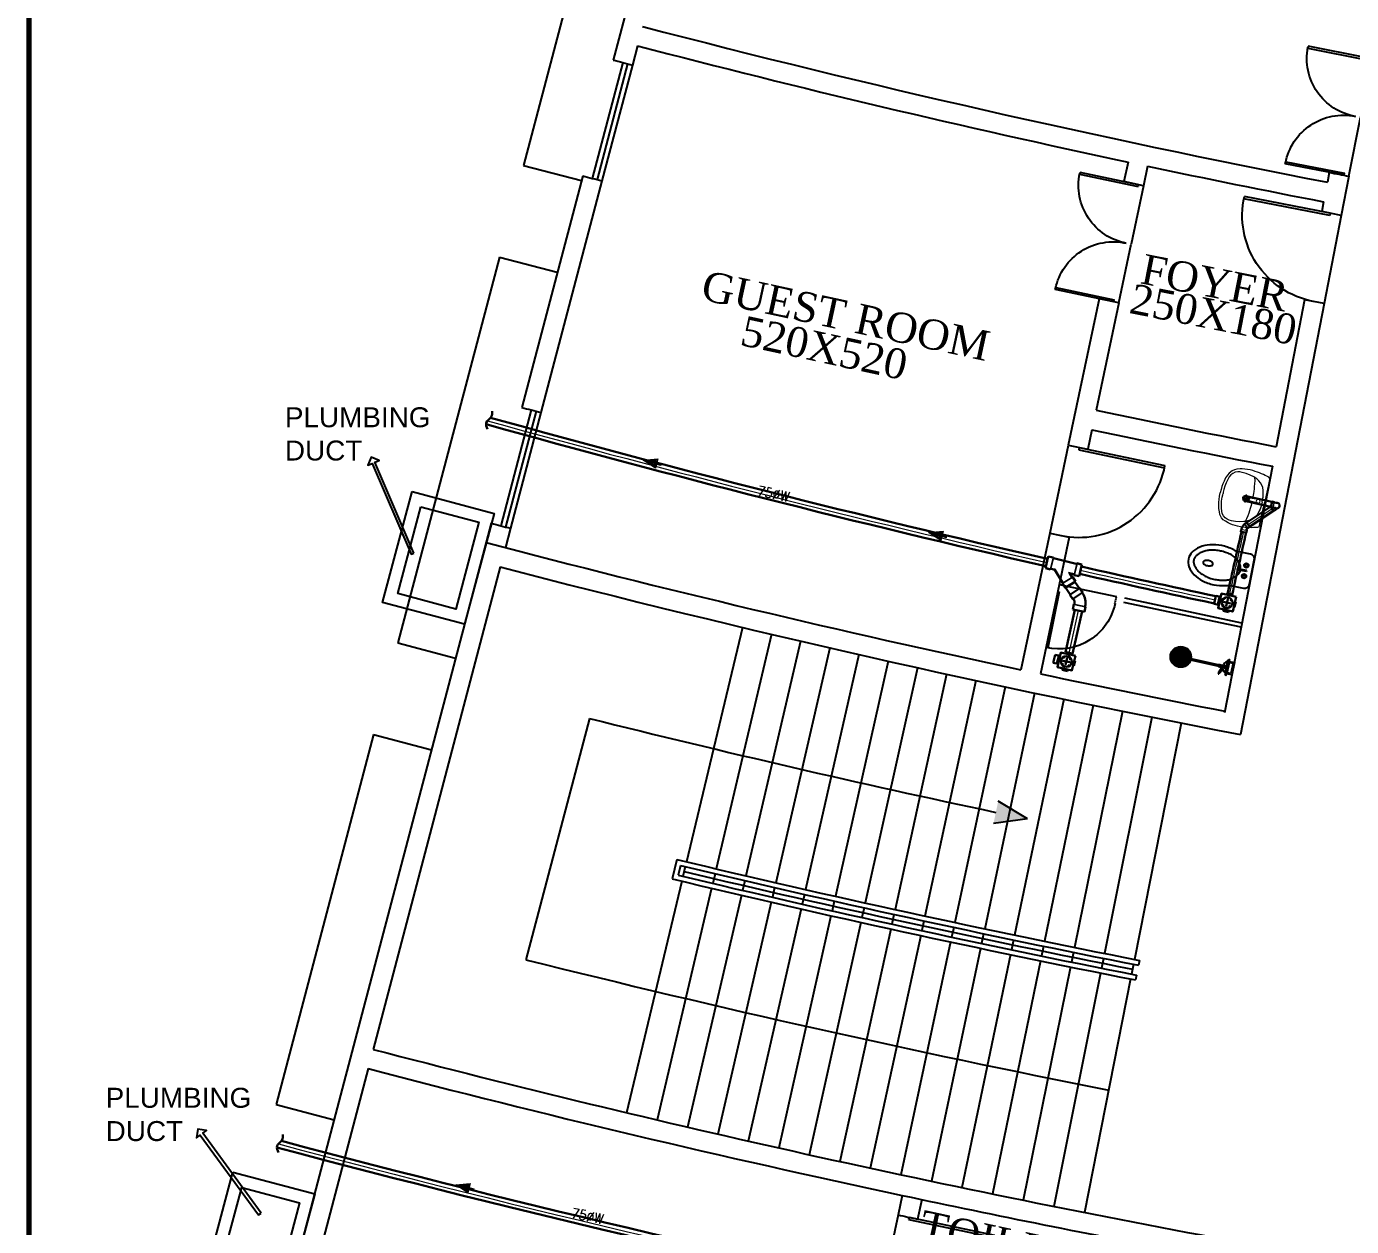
# Model space of a CAD drawing. Header units: metres. Extents: x 159409 to 239023, y 50504 to 95165.
# Drawn here: x 200061 to 201388, y 87612 to 88814 of the extents above; entities that cross this region are included whole.
import ezdxf

# ---------------------------------------------------------------- set-up
doc = ezdxf.new("R2010")
doc.units = ezdxf.units.M
doc.header["$MEASUREMENT"] = 0
doc.linetypes.add('ACAD_ISO03W100', pattern=[30, 12, -18])
doc.linetypes.add('DASHED', pattern=[0.1875, 0.125, -0.0625])
for name, color, linetype, lineweight in [('_Annotations', 1, 'Continuous', 25), ('RJ- D - TEXT', 7, 'Continuous', 20), ('RJ- DRA- FLOOR TRAP', 8, 'Continuous', 30), ('RJ- DRA-SOIL PIPE', 12, 'Continuous', 30), ('RJ- DRA-WASTE PIPE', 130, 'Continuous', 30), ('WS SLD RSHR', 121, 'Continuous', 25)]:
    doc.layers.add(name, color=color, linetype=linetype, lineweight=lineweight)
doc.layers.add('SANTEH', color=7, linetype='Continuous')
doc.layers.add('TEXT', color=3, linetype='Continuous')
doc.styles.add('DIM', font='times.ttf', dxfattribs={"height": 0.3})
doc.styles.add('RJ', font='romans.shx')
doc.styles.add('Standard 360', font='arial.ttf')

# ---------------------------------------------------------------- blocks, each defined once
blk = doc.blocks.new('RYTRTRTRTRT')
at = {"color": 8}
for p, q in [((42.518, 61.153), (42.518, 61.753)), ((42.518, 61.753), (42.538, 61.753)), ((42.538, 61.753), (42.538, 61.153)), ((43.718, 61.753), (43.698, 61.753)), ((43.698, 61.753), (43.698, 61.153)), ((43.718, 61.153), (43.718, 61.753)), ((42.518, 61.153), (42.538, 61.153)), ((42.518, 61.103), (43.118, 61.103)), ((43.718, 61.103), (43.118, 61.103)), ((43.718, 61.153), (43.698, 61.153))]:
    blk.add_line(p, q, dxfattribs=at)
for centre, start, end in [((42.528, 61.163), 359.0371, 90), ((43.708, 61.163), 90, 180.9629)]:
    blk.add_arc(centre, 0.59, start, end, dxfattribs=at)
blk = doc.blocks.new('TRTH')
at = {"color": 42, "ltscale": 8}
for p, q in [((-589.839, -68.759), (-589.839, -67.98)), ((-589.819, -68.759), (-589.819, -67.979)), ((-589.839, -68.759), (-589.819, -68.759)), ((-589.839, -68.859), (-589.039, -68.859))]:
    blk.add_line(p, q, dxfattribs=at)
blk.add_arc((-589.819, -68.759), 0.78, 0, 91.4693, dxfattribs=at)
blk = doc.blocks.new('Floor trap-3')
at = {"layer": 'RJ- DRA- FLOOR TRAP', "color": 8, "lineweight": 0}
for p, q in [((-7.5, 1.8), (-9, 1.8)), ((-3.8, 9.1), (-3.8, 12.5)), ((-3.8, 9.1), (3.7, 9.1)), ((-3.8, 9.1), (-3.4, 8.7)), ((-3.4, 8.7), (3.4, 8.7)), ((-3.4, 8.7), (-3.4, 7.5)), ((3.7, 9.1), (3.4, 8.7)), ((3.4, 8.7), (3.4, 7.5)), ((3.7, 9.1), (3.7, 12.5)), ((7.5, 1.8), (9, 1.8)), ((-7.5, -3.2), (-9, -3.2)), ((-2.5, -7.5), (-2.5, -8.3)), ((2.5, -7.5), (2.5, -8.3)), ((7.5, -3.2), (9, -3.2))]:
    blk.add_line(p, q, dxfattribs=at)
at = {"layer": 'RJ- DRA- FLOOR TRAP', "color": 11, "lineweight": 30}
for p, q in [((-3.6, 0), (3.6, 0)), ((0, 3.6), (0, -3.6))]:
    blk.add_line(p, q, dxfattribs=at)
at = {"layer": 'RJ- DRA- FLOOR TRAP', "color": 126, "lineweight": 30}
blk.add_lwpolyline([(7.5, -7.5), (7.5, 7.5), (-7.5, 7.5), (-7.5, -7.5)], close=True, dxfattribs=at)
blk.add_circle((0, 0), 5.5, dxfattribs=at)
at = {"layer": 'RJ- DRA- FLOOR TRAP', "lineweight": 30, "extrusion": (0, 0, -1)}
for centre, major_axis, start_param, end_param in [((-4.6, 0), (-0.165, 0.165), 3.141593, 9.424778), ((-3.2, 3.2), (0.165, 0.165), 4.712389, 10.995574), ((0, 4.6), (-0.165, 0.165), 3.141593, 9.424778), ((3.2, 3.2), (-0.165, 0.165), 3.141593, 9.424778), ((4.6, 0), (0.165, 0.165), 4.712389, 10.995574)]:
    blk.add_ellipse(centre, major_axis=major_axis, ratio=1, start_param=start_param, end_param=end_param, dxfattribs=at)
at = {"layer": 'RJ- DRA- FLOOR TRAP', "lineweight": 30}
for centre, major_axis, start_param, end_param in [((-3.2, -3.2), (0.165, -0.165), 4.712389, 10.995574), ((0, -4.6), (-0.165, -0.165), 3.141593, 9.424778), ((3.2, -3.2), (-0.165, -0.165), 3.141593, 9.424778)]:
    blk.add_ellipse(centre, major_axis=major_axis, ratio=1, start_param=start_param, end_param=end_param, dxfattribs=at)
at = {"layer": 'RJ- DRA-WASTE PIPE', "lineweight": 30}
for p, q in [((-7.5, 2.1), (-9, 2.1)), ((-9, -3.4), (-9, 2.1)), ((-4.1, 9.1), (-4.1, 12.5)), ((-4.1, 12.5), (4.1, 12.5)), ((-4.1, 9.1), (-3.8, 8.7)), ((-3.8, 8.7), (-3.8, 7.5)), ((4.1, 9.1), (3.7, 8.7)), ((3.7, 8.7), (3.7, 7.5)), ((4.1, 9.1), (4.1, 12.5)), ((7.5, 2.1), (9, 2.1)), ((9, -3.4), (9, 2.1)), ((-7.5, -3.4), (-9, -3.4)), ((-2.7, -7.5), (-2.7, -8.3)), ((-2.7, -8.3), (2.7, -8.3)), ((2.7, -7.5), (2.7, -8.3)), ((7.5, -3.4), (9, -3.4))]:
    blk.add_line(p, q, dxfattribs=at)
blk = doc.blocks.new('$@$_rakovina4')
at = {"lineweight": 13}
for p, q in [((-287, -117), (-291, -139)), ((-284, -95), (-287, -117)), ((-279, -77), (-284, -95)), ((-274, -56), (-279, -77)), ((-269, -36), (-274, -56)), ((-258, -20), (-269, -36)), ((-258, -20), (0, -20)), ((-20, -89), (-14, -180)), ((258, -20), (0, -20)), ((20, -89), (14, -180)), ((258, -20), (269, -36)), ((269, -36), (274, -56)), ((274, -56), (279, -77)), ((279, -77), (284, -95)), ((284, -95), (287, -117)), ((287, -117), (291, -139)), ((-297, -185), (-300, -212)), ((-300, -212), (-300, -242)), ((-300, -242), (-299, -269)), ((-299, -269), (-297, -296)), ((-295, -163), (-297, -185)), ((-291, -139), (-295, -163)), ((0, -221), (-43, -221)), ((-14, -180), (-12, -184)), ((-12, -184), (-9, -185)), ((-9, -185), (-3, -187)), ((-3, -187), (0, -187)), ((0, -221), (0, -182)), ((3, -187), (0, -187)), ((0, -221), (0, -260)), ((0, -221), (43, -221)), ((9, -185), (3, -187)), ((12, -184), (9, -185)), ((14, -180), (12, -184)), ((291, -139), (295, -163)), ((295, -163), (297, -185)), ((297, -185), (300, -212)), ((299, -269), (297, -296)), ((300, -242), (299, -269)), ((300, -212), (300, -242)), ((-297, -296), (-293, -323)), ((-293, -323), (-288, -345)), ((-288, -345), (-278, -377)), ((-278, -377), (-267, -401)), ((-267, -401), (-252, -423)), ((267, -401), (252, -423)), ((278, -377), (267, -401)), ((288, -345), (278, -377)), ((293, -323), (288, -345)), ((297, -296), (293, -323)), ((-252, -423), (-222, -447)), ((-222, -447), (-197, -459)), ((-197, -459), (-164, -473)), ((-164, -473), (-127, -481)), ((-127, -481), (-98, -486)), ((-98, -486), (-69, -491)), ((-69, -491), (-36, -493)), ((-36, -493), (0, -495)), ((36, -493), (0, -495)), ((69, -491), (36, -493)), ((98, -486), (69, -491)), ((127, -481), (98, -486)), ((164, -473), (127, -481)), ((197, -459), (164, -473)), ((222, -447), (197, -459)), ((252, -423), (222, -447))]:
    blk.add_line(p, q, dxfattribs=at)
at = {"lineweight": 5}
for p, q in [((-209, -128), (-224, -152)), ((-192, -108), (-209, -128)), ((-173, -87), (-192, -108)), ((-152, -72), (-173, -87)), ((-122, -62), (-152, -72)), ((-96, -56), (-122, -62)), ((-77, -51), (-96, -56)), ((-53, -48), (-77, -51)), ((-29, -47), (-53, -48)), ((0, -47), (-29, -47)), ((0, -47), (29, -47)), ((29, -47), (53, -48)), ((53, -48), (77, -51)), ((77, -51), (96, -56)), ((96, -56), (122, -62)), ((122, -62), (152, -72)), ((152, -72), (173, -87)), ((173, -87), (192, -108)), ((192, -108), (209, -128)), ((209, -128), (224, -152)), ((-256, -272), (-258, -317)), ((-249, -228), (-256, -272)), ((-239, -189), (-249, -228)), ((-234, -176), (-239, -189)), ((-224, -152), (-234, -176)), ((-206, -168), (-234, -176)), ((-234, -176), (-234, -176)), ((-171, -162), (-206, -168)), ((-143, -158), (-171, -162)), ((-117, -155), (-143, -158)), ((-91, -152), (-117, -155)), ((-69, -150), (-91, -152)), ((-34, -148), (-69, -150)), ((-16, -148), (-34, -148)), ((16, -148), (34, -148)), ((34, -148), (69, -150)), ((69, -150), (91, -152)), ((91, -152), (117, -155)), ((117, -155), (143, -158)), ((143, -158), (171, -162)), ((171, -162), (206, -168)), ((206, -168), (234, -176)), ((224, -152), (234, -176)), ((234, -176), (239, -189)), ((234, -176), (234, -176)), ((239, -189), (249, -228)), ((249, -228), (256, -272)), ((256, -272), (258, -317)), ((-258, -317), (-257, -341)), ((-257, -341), (-252, -363)), ((-252, -363), (-243, -387)), ((-243, -387), (-226, -410)), ((-226, -410), (-206, -426)), ((226, -410), (206, -426)), ((243, -387), (226, -410)), ((252, -363), (243, -387)), ((257, -341), (252, -363)), ((258, -317), (257, -341)), ((-206, -426), (-182, -437)), ((-182, -437), (-152, -446)), ((-152, -446), (-116, -455)), ((-116, -455), (-80, -461)), ((-80, -461), (-41, -464)), ((-41, -464), (-14, -464)), ((-14, -464), (0, -464)), ((14, -464), (0, -464)), ((41, -464), (14, -464)), ((80, -461), (41, -464)), ((116, -455), (80, -461)), ((152, -446), (116, -455)), ((182, -437), (152, -446)), ((206, -426), (182, -437))]:
    blk.add_line(p, q, dxfattribs=at)
at = {"lineweight": 13}
blk.add_circle((0, -89), 19.7, dxfattribs=at)
at = {"lineweight": 5}
for radius in [26.2, 18.7]:
    blk.add_circle((0, -221), radius, dxfattribs=at)
blk = doc.blocks.new('A$C4421056C')
at = {"layer": 'WS SLD RSHR', "color": 8}
for p, q in [((2.3, 14.4), (7.6, 14.9)), ((3.3, 1.8), (2.3, 14.4)), ((3.4, 13.5), (7.2, 13.8)), ((4.2, 2.9), (3.4, 13.5)), ((7.2, 13.8), (8, 3.2)), ((7.6, 14.9), (8.7, 2.3)), ((8.7, 2.3), (3.3, 1.8)), ((8, 3.2), (4.2, 2.9))]:
    blk.add_line(p, q, dxfattribs=at)
at = {"layer": 'WS SLD RSHR', "color": 3}
for p, q in [((9.3, 15.6), (7.5, 17.1)), ((7.5, 17.1), (8.9, 0)), ((10.5, 1.8), (9.3, 15.6)), ((12.4, 12), (14.8, 17.4)), ((13.5, 8.4), (15.6, 17)), ((10.5, 1.8), (8.9, 0))]:
    blk.add_line(p, q, dxfattribs=at)
at = {"layer": 'WS SLD RSHR', "color": 63}
for p, q in [((46.6, 10.1), (46.3, 13.4)), ((46.4, 11.8), (55.6, 22.6)), ((66.4, 13.4), (55.6, 22.6)), ((66.4, 13.4), (57.2, 2.6)), ((46.1, 12.5), (8.1, 9.3)), ((8.1, 9.8), (17, 10.5)), ((46.3, 11), (8.2, 7.8)), ((17.2, 8.1), (8.3, 7.4)), ((16.1, 9.2), (16, 10.2)), ((16.1, 8.3), (16.1, 9.2)), ((17.4, 10.3), (17.4, 9.3)), ((17.4, 9.3), (17.5, 8.4)), ((46.4, 11.8), (57.2, 2.6))]:
    blk.add_line(p, q, dxfattribs=at)
for centre, radius in [((56.4, 12.6), 10.4), ((56.4, 12.6), 10), ((16.8, 9.3), 0.793), ((16.8, 9.3), 0.693)]:
    blk.add_circle(centre, radius, dxfattribs=at)
at = {"layer": 'WS SLD RSHR', "color": 117}
for centre in [(47.3, 13.9), (48.1, 16.4), (48.1, 13.1), (48.4, 15.2), (49.2, 17.7), (49.2, 13.7), (49.5, 16.4), (50.2, 18.9), (50.2, 15.6), (50.3, 14.4), (50.4, 13.2), (50.5, 17.7), (51.3, 20.2), (51.4, 16.3), (51.5, 15.1), (51.6, 18.9), (51.6, 13.9), (52.4, 18.1), (52.5, 17), (52.6, 20.2), (52.6, 15.8), (52.7, 14.6), (52.8, 13.4), (53.5, 18.8), (53.6, 17.6), (53.7, 21.4), (53.7, 16.5), (53.8, 15.3), (53.9, 14.1), (54, 13), (54.5, 20.7), (54.6, 19.5), (54.7, 18.3), (54.8, 17.1), (54.9, 16), (55, 14.8), (55.1, 13.6), (55.7, 21.3), (55.8, 20.2), (55.9, 19), (56, 17.8), (56.1, 16.7), (56.2, 15.5), (56.3, 14.3), (56.4, 13.1), (56.9, 20.9), (57, 19.7), (57.1, 18.5), (57.2, 17.3), (57.3, 16.2), (57.4, 15), (57.5, 13.8), (57.6, 21.7), (58.2, 19.2), (58.3, 18), (58.4, 16.9), (58.5, 15.7), (58.6, 14.5), (58.7, 13.3), (58.9, 20.7), (59.4, 18.7), (59.5, 17.5), (59.6, 16.4), (59.7, 15.2), (59.8, 14), (60.2, 21), (60.1, 19.6), (60.8, 17), (60.9, 15.9), (61, 14.7), (61.1, 13.5), (61.4, 18.6), (61.4, 19.9), (62, 16.6), (62.1, 15.4), (62.2, 14.2), (62.3, 13.1), (62.6, 17.5), (62.7, 18.8), (63.3, 14.9), (63.4, 13.7), (63.9, 16.4), (64, 17.7), (64.5, 14.4), (64.6, 13.3), (65.1, 15.4), (65.6, 13.3), (47.2, 11.8), (47.7, 9.8), (48.2, 11.9), (48.3, 10.7), (48.8, 7.5), (48.9, 8.7), (49.3, 12.6), (49.4, 11.4), (49.5, 10.2), (50.1, 6.4), (50.2, 7.7), (50.5, 12.1), (50.6, 10.9), (50.7, 9.7), (50.8, 8.6), (51.4, 5.3), (51.4, 6.6), (51.7, 12.8), (51.8, 11.6), (51.9, 10.4), (51.9, 9.2), (52, 8.1), (52.7, 4.2), (52.7, 5.6), (52.9, 12.3), (53, 11.1), (53.1, 9.9), (53.2, 8.8), (53.3, 7.6), (53.4, 6.4), (53.9, 4.5), (54.1, 11.8), (54.2, 10.6), (54.3, 9.4), (54.4, 8.3), (54.5, 7.1), (54.6, 5.9), (55.2, 12.5), (55.2, 3.4), (55.3, 11.3), (55.4, 10.1), (55.5, 9), (55.6, 7.8), (55.7, 6.6), (55.8, 5.5), (55.9, 4.3), (56.5, 12), (56.6, 10.8), (56.6, 9.6), (56.7, 8.5), (56.8, 7.3), (56.9, 6.1), (57, 5), (57.1, 3.8), (57.6, 12.7), (57.7, 11.5), (57.8, 10.3), (57.9, 9.2), (58, 8), (58.1, 6.8), (58.2, 5.7), (58.3, 4.5), (58.8, 12.2), (58.9, 11), (59, 9.8), (59.1, 8.7), (59.1, 3.8), (59.2, 7.5), (59.3, 6.3), (59.9, 12.9), (60, 11.7), (60.1, 10.5), (60.2, 5), (60.2, 9.4), (60.3, 8.2), (60.4, 7), (61.2, 12.4), (61.3, 11.2), (61.2, 6.3), (61.3, 10), (61.4, 8.9), (61.5, 5), (62.3, 7.5), (62.4, 11.9), (62.5, 10.7), (62.6, 9.6), (62.6, 6.2), (63.3, 8.8), (63.5, 12.6), (63.6, 11.4), (63.6, 7.5), (64.4, 10), (64.7, 12.1), (64.7, 8.8), (65.5, 11.3)]:
    blk.add_circle(centre, 0.334, dxfattribs=at)
at = {"layer": 'WS SLD RSHR', "color": 3}
for centre, radius, start, end in [((7.2, 8.5), 6.24, 300.1215, 69.4165), ((15.3, 17.1), 0.515, 80.5528, 149.6641), ((15.1, 17.2), 0.515, 343.6511, 59.5414)]:
    blk.add_arc(centre, radius, start, end, dxfattribs=at)
at = {"layer": 'WS SLD RSHR', "color": 63}
for centre, start, end in [((16.2, 10.2), 82.2318, 189.5718), ((16.4, 8.3), 179.9662, 287.3062), ((17.1, 10.3), 359.9662, 107.3062), ((17.3, 8.4), 262.2318, 9.5718)]:
    blk.add_arc(centre, 0.248, start, end, dxfattribs=at)
blk = doc.blocks.new('K10-45')
for p, q in [((-19, 83), (-19, 177)), ((-19, 177), (-9, 177)), ((-9, 83), (-9, 177)), ((-19, 83), (-9, 83))]:
    blk.add_line(p, q)
for points in [[(160, 230, 0.023928), (170, 260, 0.067459), (186, 379, 0.067459), (170, 498, 0.079812), (128, 591, 0.107118), (58, 658, 0.139889), (-14, 679, 0.139889), (-86, 658, 0.107118), (-155, 591, 0.079812), (-198, 498, 0.067459), (-214, 379, 0.067459), (-198, 260, 0.023928), (-188, 230), (-188, 80, 0.414214), (-138, 30), (110, 30, 0.414214), (160, 80)], [(-39, 478, 0.052061), (-37, 458, 0.065919), (-32, 443, 0.104629), (-23, 431, 0.172287), (-14, 428, 0.172287), (-5, 431, 0.104629), (4, 443, 0.065919), (10, 458, 0.052061), (12, 478, 0.052061), (10, 499, 0.065919), (4, 514, 0.104629), (-5, 525, 0.172287), (-14, 529, 0.172287), (-23, 525, 0.104629), (-32, 514, 0.065919), (-37, 499, 0.052061)]]:
    blk.add_lwpolyline(points, format="xyb", close=True)
blk.add_lwpolyline([(-4, 147), (-1, 147), (11, 150), (23, 155), (35, 161), (46, 169), (56, 177), (66, 186), (75, 196), (83, 205), (90, 215), (97, 224), (102, 234), (107, 245), (111, 255), (115, 266), (118, 278), (121, 289), (124, 301), (126, 314), (128, 327), (129, 339), (130, 353), (131, 366), (131, 379), (131, 392), (130, 405), (129, 419), (128, 431), (126, 444), (124, 457), (121, 469), (118, 480), (115, 492), (111, 503), (107, 513), (103, 523), (98, 533), (94, 542), (88, 551), (83, 559), (77, 567), (71, 575), (65, 582), (59, 588), (52, 594), (46, 600), (39, 605), (33, 609), (27, 613), (21, 616), (15, 619), (9, 621), (3, 623), (-3, 624), (-8, 624), (-14, 625), (-20, 624), (-25, 624), (-31, 623), (-37, 621), (-43, 619), (-49, 616), (-55, 613), (-61, 609), (-67, 605), (-74, 600), (-80, 594), (-86, 588), (-93, 582), (-99, 575), (-105, 567), (-111, 559), (-116, 551), (-121, 542), (-126, 533), (-131, 523), (-135, 513), (-139, 503), (-143, 492), (-146, 480), (-149, 469), (-152, 457), (-154, 444), (-156, 431), (-157, 419), (-158, 405), (-159, 392), (-159, 379), (-159, 366), (-158, 353), (-157, 339), (-156, 327), (-154, 314), (-152, 301), (-149, 289), (-146, 278), (-143, 266), (-139, 255), (-135, 245), (-130, 234), (-124, 224), (-118, 215), (-111, 205), (-103, 196), (-94, 186), (-84, 177), (-74, 169), (-62, 161), (-51, 155), (-39, 150), (-26, 147), (-24, 147)])
for centre, radius in [((-69, 98), 22.4), ((-69, 98), 12.4), ((41, 98), 22.4), ((41, 98), 12.4)]:
    blk.add_circle(centre, radius)
blk = doc.blocks.new('Waste-7')
for p, q in [((-4.3, 5.3), (-5.9, 3.6)), ((-5.9, 3.6), (-2.8, 0.4)), ((-4.3, 5.3), (-3.9, 5.3)), ((-3.9, 5.3), (-2.6, 6.6)), ((-2.8, 2.3), (-2.5, 2.6)), ((-2.8, 2.3), (-2.8, 0)), ((-2.8, 0), (2.8, 0)), ((-2.5, 2.6), (-2.5, 4.4)), ((2.5, 2.6), (2.5, 4.4)), ((2.8, 2.3), (2.5, 2.6)), ((2.8, 2.3), (2.8, 0))]:
    blk.add_line(p, q)
at = {"color": 8, "lineweight": 0}
for p, q in [((-4.2, 5), (-5.7, 3.4)), ((-4.2, 5), (-2.5, 3.3)), ((-4.2, 5), (-3.8, 5)), ((-3.8, 5), (-2.7, 6)), ((-3.8, 5), (-2.5, 3.7)), ((-2.5, 2.2), (-2.2, 2.5)), ((-2.5, 2.2), (2.5, 2.2)), ((-2.5, 2.2), (-2.5, 0)), ((-2.2, 2.5), (-2.2, 4.5)), ((-2.2, 2.5), (2.2, 2.5)), ((2.2, 2.5), (2.2, 4.5)), ((2.5, 2.2), (2.2, 2.5)), ((2.5, 2.2), (2.5, 0))]:
    blk.add_line(p, q, dxfattribs=at)
blk.add_arc((0, 5.6), 2.77, 334.5854, 205.4146)
blk.add_arc((0, 5.6), 2.5, 333.2345, 206.7655, dxfattribs=at)
blk = doc.blocks.new('Waste 45 angle')
for p, q in [((-2.73, 0), (2.73, 0)), ((2.73, -2.37), (2.73, 0)), ((-3.66, -4.62), (-5.34, -6.3)), ((-3.66, -4.62), (-3.34, -4.62)), ((-2.73, -2.37), (-2.73, 0)), ((-2.73, -2.37), (-2.5, -2.59)), ((2.73, -2.37), (2.5, -2.59)), ((-1.48, -10.15), (-5.34, -6.3)), ((0.2, -8.48), (-1.48, -10.15)), ((0.2, -8.48), (0.2, -8.16))]:
    blk.add_line(p, q)
at = {"color": 8, "lineweight": 0}
for p, q in [((2.5, -2.27), (2.5, 0)), ((-3.57, -4.85), (-5.17, -6.46)), ((-0.03, -8.39), (-3.57, -4.85)), ((-3.57, -4.85), (-3.25, -4.85)), ((-0.03, -8.06), (-3.25, -4.85)), ((-2.5, -2.27), (-2.5, 0)), ((-2.5, -2.27), (2.5, -2.27)), ((-2.5, -2.27), (-2.27, -2.5)), ((-2.27, -2.5), (2.27, -2.5)), ((2.5, -2.27), (2.27, -2.5)), ((-0.03, -8.39), (-1.64, -9.99)), ((-0.03, -8.39), (-0.03, -8.06))]:
    blk.add_line(p, q, dxfattribs=at)
for radius, start, end in [(2.98, 315.84719, 359.15799), (7.98, 315.31355, 359.68726)]:
    blk.add_arc((-5.48, -2.55), radius, start, end)
for radius, start, end in [(3.2, 314.09816, 0.90184), (7.75, 314.62694, 0.37389)]:
    blk.add_arc((-5.48, -2.55), radius, start, end, dxfattribs=at)
blk = doc.blocks.new('A$C2EAC5485')
at = {"color": 8, "lineweight": 0}
for p, q in [((10.9, 20.6), (7.6, 23.2)), ((5.1, 13.3), (1.8, 15.9)), ((10.9, 20.6), (5.1, 13.3)), ((5.1, 13.3), (5.8, 13.4)), ((11, 19.9), (5.8, 13.4)), ((9.5, 10.4), (5.8, 13.4)), ((10.9, 20.6), (11, 19.9)), ((11, 19.9), (21.3, 11.7)), ((21.3, 11.7), (24.9, 12.2)), ((25.3, 12.7), (24.9, 12.2)), ((25.9, 3.8), (24.9, 12.2)), ((25.3, 12.7), (29.5, 13.2)), ((26.4, 3.4), (25.3, 12.7)), ((4.2, 10.3), (0.1, 9.8)), ((5.3, 1), (1.1, 0.5)), ((5.3, 1), (4.2, 10.3)), ((4.2, 10.3), (4.8, 9.8)), ((4.8, 9.8), (9.5, 10.4)), ((5.7, 1.5), (4.8, 9.8)), ((5.3, 1), (5.7, 1.5)), ((5.7, 1.5), (25.9, 3.8)), ((26.4, 3.4), (25.9, 3.8)), ((26.4, 3.4), (30.6, 3.9))]:
    blk.add_line(p, q, dxfattribs=at)
at = {"layer": 'RJ- DRA-SOIL PIPE'}
for p, q in [((7.9, 23.6), (1.5, 15.5)), ((11.4, 20.9), (7.9, 23.6)), ((4.9, 12.8), (1.5, 15.5)), ((4.9, 12.8), (5.6, 12.9)), ((8.3, 10.8), (5.6, 12.9)), ((11.4, 20.9), (11.5, 20.2)), ((11.5, 20.2), (21.4, 12.3)), ((21.4, 12.3), (24.6, 12.6)), ((25.1, 13.2), (24.6, 12.6)), ((25.1, 13.2), (29.4, 13.7)), ((30.6, 3.4), (29.4, 13.7)), ((4.4, 10.8), (0, 10.3)), ((1.2, 0), (0, 10.3)), ((5.6, 0.5), (1.2, 0)), ((4.4, 10.8), (4.9, 10.4)), ((4.9, 10.4), (8.3, 10.8)), ((5.6, 0.5), (6, 1.1)), ((6, 1.1), (25.7, 3.3)), ((26.3, 2.9), (25.7, 3.3)), ((26.3, 2.9), (30.6, 3.4))]:
    blk.add_line(p, q, dxfattribs=at)
blk = doc.blocks.new('FLOW')
at = {"ltscale": 75}
blk.add_hatch(color=256, dxfattribs=at).paths.add_polyline_path([(0, 6.15), (0, -0.3), (2.04, -0.3)])
at = {"lineweight": 20, "ltscale": 75}
blk.add_hatch(color=256, dxfattribs=at).paths.add_polyline_path([(-0.61, -1), (0.42, -3.98), (-0.61, -3.98)])
blk.add_lwpolyline([(0, 7.92), (3.11, -1), (0.42, -1), (0.42, -3.98), (-0.42, -3.98), (-0.42, -1), (-3.11, -1), (0, 7.92)], close=True, dxfattribs=at)
at = {"ltscale": 75}
for points in [[(0, 6.15), (-2.04, -0.3), (0, -0.3)], [(0, 6.15), (2.04, -0.3), (0, -0.3)], [(0, 6.15), (0, -0.3)]]:
    blk.add_lwpolyline(points, dxfattribs=at)
at = {"lineweight": 20, "ltscale": 75}
blk.add_lwpolyline([(-0.61, -1), (0.42, -3.98), (-0.61, -3.98), (-0.61, -1)], dxfattribs=at)

msp = doc.modelspace()

# ---------------------------------------------------------------- hatches: boundary and pattern name
at = {"ltscale": 10}
h = msp.add_hatch(color=2, dxfattribs=at)
h.dxf.hatch_style = 1
h.paths.add_polyline_path([(201029.729, 88015.689), (201063.661, 88020.247), (201034.508, 88038.198)])

# ---------------------------------------------------------------- linework, layer by layer
at = {"color": 0, "ltscale": 8}
for p, q in [((200754.581, 89183.124, 1.263), (200648.627, 88780.823, 1.263)), ((200673.066, 88795.088, 1.263), (200667.973, 88775.748, 1.263)), ((200658.302, 88778.294, 1.263), (200627.74, 88662.251, 1.263)), ((200663.138, 88777.021, 1.263), (200632.575, 88660.978, 1.263)), ((200667.973, 88775.748, 1.263), (200637.411, 88659.704, 1.263)), ((200618.065, 88664.781, 1.263), (200556.941, 88432.695, 1.263)), ((200637.411, 88659.704, 1.263), (200576.286, 88427.618, 1.263)), ((200566.616, 88430.165, 1.263), (200536.054, 88314.122, 1.263)), ((200571.451, 88428.892, 1.263), (200540.889, 88312.848, 1.263)), ((200576.286, 88427.618, 1.263), (200545.724, 88311.575, 1.263)), ((200526.379, 88316.652, 1.263), (200320.09, 87533.377, 1.263)), ((200545.724, 88311.575, 1.263), (200540.631, 88292.234, 1.263)), ((200535.537, 88272.894, 1.263), (200408.195, 87789.381, 1.263)), ((200778.089, 88212.267, 1.263), (200722.071, 87977.354, 1.272)), ((200807.28, 88205.346, 1.263), (200751.873, 87970.288, 1.272)), ((200836.489, 88198.501, 1.263), (200781.694, 87963.3, 1.272)), ((200865.715, 88191.732, 1.263), (200811.533, 87956.389, 1.272)), ((200894.96, 88185.04, 1.263), (200841.39, 87949.556, 1.272)), ((200924.222, 88178.423, 1.263), (200871.265, 87942.801, 1.272)), ((200953.503, 88171.882, 1.263), (200901.159, 87936.123, 1.272)), ((200982.801, 88165.417, 1.263), (200931.071, 87929.522, 1.272)), ((201012.117, 88159.028, 1.263), (200961.001, 87923, 1.272)), ((201041.451, 88152.715, 1.263), (200990.95, 87916.555, 1.272)), ((201070.803, 88146.479, 1.263), (201020.917, 87910.187, 1.272)), ((201100.173, 88140.318, 1.263), (201050.902, 87903.897, 1.272)), ((201129.561, 88134.233, 1.263), (201080.906, 87897.685, 1.272)), ((201158.967, 88128.224, 1.263), (201110.928, 87891.551, 1.272)), ((201188.391, 88122.292, 1.263), (201140.968, 87885.494, 1.272)), ((201217.833, 88116.436, 1.263), (201171.026, 87879.515, 1.272)), ((200720.911, 87972.49, 1.272), (200718.592, 87962.763, 1.273)), ((200750.726, 87965.421, 1.272), (200748.432, 87955.688, 1.273)), ((200717.432, 87957.899, 1.273), (200662.109, 87725.904, 1.281)), ((200747.285, 87950.821, 1.273), (200692.566, 87718.683, 1.281)), ((200780.559, 87958.43, 1.272), (200778.29, 87948.691, 1.273)), ((200810.411, 87951.517, 1.272), (200808.167, 87941.772, 1.273)), ((200777.156, 87943.821, 1.273), (200723.042, 87711.542, 1.281)), ((200807.046, 87936.899, 1.273), (200753.536, 87704.479, 1.281)), ((200840.281, 87944.681, 1.272), (200838.063, 87934.93, 1.273)), ((200870.169, 87937.922, 1.272), (200867.976, 87928.166, 1.273)), ((200836.953, 87930.054, 1.273), (200784.049, 87697.496, 1.281)), ((200900.075, 87931.242, 1.272), (200897.908, 87921.479, 1.272)), ((200930, 87924.638, 1.272), (200927.858, 87914.871, 1.272)), ((200866.88, 87923.287, 1.273), (200814.58, 87690.592, 1.281)), ((200896.824, 87916.598, 1.273), (200845.131, 87683.768, 1.281)), ((200959.943, 87918.113, 1.272), (200957.827, 87908.34, 1.272)), ((200989.904, 87911.665, 1.272), (200987.813, 87901.886, 1.272)), ((200926.787, 87909.987, 1.273), (200875.7, 87677.022, 1.281)), ((200956.768, 87903.453, 1.273), (200906.287, 87670.356, 1.281)), ((200986.768, 87896.997, 1.273), (200936.894, 87663.77, 1.281)), ((201019.884, 87905.295, 1.272), (201017.818, 87895.511, 1.272)), ((201049.882, 87899.003, 1.272), (201047.842, 87889.213, 1.272)), ((201016.786, 87890.619, 1.273), (200967.519, 87657.263, 1.281)), ((201046.822, 87884.318, 1.273), (200998.163, 87650.835, 1.281)), ((201079.898, 87892.788, 1.272), (201077.884, 87882.993, 1.272)), ((201109.933, 87886.651, 1.272), (201107.944, 87876.851, 1.272)), ((201076.876, 87878.095, 1.273), (201028.825, 87644.486, 1.281)), ((201106.949, 87871.95, 1.272), (201059.506, 87638.217, 1.281)), ((201139.986, 87880.591, 1.272), (201138.022, 87870.786, 1.272)), ((201170.057, 87874.61, 1.272), (201168.119, 87864.799, 1.272)), ((201175.932, 87878.547, 1.272), (201174.963, 87873.642, 1.272)), ((201175.932, 87878.547, 1.272), (201174.963, 87873.642, 1.272)), ((201137.04, 87865.883, 1.272), (201090.206, 87632.027, 1.281)), ((201167.15, 87859.894, 1.272), (201120.925, 87625.917, 1.281)), ((201173.024, 87863.831, 1.272), (201172.055, 87858.926, 1.272)), ((200402.976, 87770.073, 1.263), (200339.305, 87528.317, 1.263))]:
    msp.add_line(p, q, dxfattribs=at)
at = {"color": 0, "ltscale": 10}
for p, q in [((200660.653, 89062.071, 1.263), (200558.78, 88675.261, 1.263)), ((200558.78, 88675.261, 1.263), (200616.801, 88659.98, 1.263)), ((201164.566, 88678.602, 0.842), (201160.434, 88659.015, 0.842)), ((201184.132, 88674.456, 0.842), (201180.004, 88654.887, 0.842)), ((201366.267, 88668.178, 0.842), (201364.367, 88658.38, 0.842)), ((201180.004, 88654.887, 0.842), (201160.434, 88659.015, 0.842)), ((201385.908, 88664.408, 0.842), (201378.294, 88625.139, 0.842)), ((201360.56, 88638.745, 0.842), (201358.66, 88628.946, 0.842)), ((201378.294, 88625.139, 0.842), (201358.66, 88628.946, 0.842)), ((200534.594, 88583.429, 1.263), (200432.721, 88196.619, 1.263)), ((200534.594, 88583.429, 1.263), (200592.616, 88568.148, 1.263)), ((201135.666, 88541.599, 0.842), (201104.708, 88394.846, 0.842)), ((201155.235, 88537.471, 0.842), (201132.53, 88429.839, 0.842)), ((201155.235, 88537.471, 0.842), (201135.666, 88541.599, 0.842)), ((201361.163, 88536.785, 0.842), (201277.408, 88104.829, 0.842)), ((201341.529, 88540.592, 0.842), (201312.972, 88393.316, 0.842)), ((201361.163, 88536.785, 0.842), (201341.529, 88540.592, 0.842)), ((201128.402, 88410.27, 0.842), (201124.277, 88390.718, 0.842)), ((201104.708, 88394.846, 0.842), (201124.277, 88390.718, 0.842)), ((201309.165, 88373.682, 0.842), (201261.292, 88126.78, 0.842)), ((201086.107, 88306.668, 0.842), (201057.231, 88169.782, 0.842)), ((201105.676, 88302.54, 0.842), (201076.8, 88165.654, 0.842)), ((201086.106, 88306.669, 0.842), (201105.676, 88302.54, 0.842)), ((200432.721, 88196.619, 1.263), (200490.742, 88181.338, 1.263)), ((200624.805, 88121.037, 1.263), (200561.129, 87879.262, 1.263)), ((200624.805, 88121.037, 1.263), (200561.13, 87879.262, 1.263)), ((200408.535, 88104.787, 1.263), (200310.9, 87734.072, 1.263)), ((200408.535, 88104.787, 1.263), (200466.556, 88089.506, 1.263)), ((201063.661, 88020.247, 0.842), (201034.508, 88038.198, 0.842)), ((201063.661, 88020.247, 0.842), (201029.729, 88015.689, 0.842)), ((200712.315, 87979.685, 0.842), (200707.676, 87960.23, 0.842)), ((200716.018, 87973.658, 0.842), (200713.698, 87963.931, 0.842)), ((200310.9, 87734.072, 1.263), (200368.922, 87718.791, 1.263)), ((200938.271, 87643.025, 1.263), (200934.098, 87623.465, 1.251)), ((200957.834, 87638.868, 1.263), (200953.661, 87619.308, 1.251))]:
    msp.add_line(p, q, dxfattribs=at)
at = {"color": 8, "linetype": 'DASHED', "ltscale": 10}
msp.add_line((201151.486, 88236.166, 0.842), (201152.972, 88243.326, 0.842), dxfattribs=at)
at = {"color": 8, "linetype": 'ACAD_ISO03W100', "ltscale": 10}
for p, q in [((201278.709, 88216.607, 0.842), (201152.934, 88243.14, 0.842)), ((201277.918, 88212.526, 0.842), (201152.089, 88239.069, 0.842))]:
    msp.add_line(p, q, dxfattribs=at)
at = {"color": 6, "const_width": 5.123}
msp.add_lwpolyline([(206807.05, 89854.015), (206807.05, 85112.189), (200063.3, 85112.189), (200063.3, 89854.015)], close=True, dxfattribs=at)
at = {"color": 0, "ltscale": 10}
for radius, start, end in [(10968.5, 255.3500395, 259.0267046), (10988.5, 255.3498486, 257.9838309), (11008.5, 255.2455647, 255.3496585), (10988.5, 258.0881141, 259.0267046), (10958.5, 259.0267046, 259.1312733), (11128.5, 255.2455605, 255.3485318), (11368.5, 255.2455478, 255.3463498), (11238.5, 258.0881141, 259.0267046), (11258.5, 258.0881141, 259.0267046), (11488.5, 255.2455478, 255.345293), (11508.5, 255.2455478, 257.9885428), (11528.5, 255.3449457, 259.1261031), (11508.5, 258.0881141, 259.0267046), (11653.5, 255.9584708, 258.0139297), (11903.5, 255.9434892, 258.8244527), (12028.5, 255.3407984, 259.5906332), (12048.5, 255.3400236, 257.956521), (12048.5, 257.956521, 259.3356501), (12068.5, 257.956521, 258.051472)]:
    msp.add_arc((203452.237, 99426.332, 0.842), radius, start, end, dxfattribs=at)
at = {"color": 0, "ltscale": 8}
for radius, start, end in [(11770, 256.5386955, 258.8487925), (11785, 256.5630662, 258.8487615), (11775, 256.5630456, 258.8487821), (11780, 256.587375, 258.8244527), (11790, 256.538778, 258.8487512)]:
    msp.add_arc((203452.237, 99426.332, 0.842), radius, start, end, dxfattribs=at)
at = {"layer": '_Annotations', "elevation": 1.684}
for points in [[(200449.01, 88286.767), (200409.847, 88377.842), (200414.007, 88379.631), (200406.075, 88382.793), (200402.913, 88374.86), (200407.073, 88376.649), (200446.237, 88285.574)], [(200295.818, 87625.241), (200237.325, 87705.284), (200240.982, 87707.956), (200232.543, 87709.269), (200231.231, 87700.831), (200234.887, 87703.503), (200293.381, 87623.46)]]:
    msp.add_lwpolyline(points, close=True, dxfattribs=at)
at = {"layer": '_Annotations', "color": 31, "elevation": 1.684}
for points in [[(200447.199, 88348.383), (200529.33, 88326.485), (200499.704, 88215.367), (200417.573, 88237.264)], [(200456.057, 88333.084), (200514.032, 88317.627), (200490.846, 88230.665), (200432.872, 88246.122)], [(200267.585, 87666.393), (200349.716, 87644.496), (200320.09, 87533.377), (200237.959, 87555.275)], [(200276.443, 87651.095), (200334.418, 87635.638), (200311.232, 87548.676), (200253.257, 87564.133)]]:
    msp.add_lwpolyline(points, close=True, dxfattribs=at)
at = {"layer": 'RJ- DRA-SOIL PIPE', "elevation": -0.268}
for points in [[(201115.835, 88251.347), (201111.246, 88257.935)], [(201106.685, 88245.241), (201101.855, 88252.176)]]:
    msp.add_lwpolyline(points, dxfattribs=at)
at = {"layer": 'RJ- DRA-WASTE PIPE'}
for p, q in [((201307.684, 88333.089, 0.842), (201283.094, 88338.636, 0.842)), ((201308.785, 88337.966, 0.842), (201284.512, 88343.442, 0.842))]:
    msp.add_line(p, q, dxfattribs=at)
at = {"layer": 'RJ- DRA-WASTE PIPE', "linetype": 'Continuous'}
for p, q in [((201283.454, 88317.291, 0.842), (201307.529, 88333.332, 0.842)), ((201286.467, 88313.29, 0.842), (201310.302, 88329.171, 0.842))]:
    msp.add_line(p, q, dxfattribs=at)
at = {"layer": 'RJ- DRA-WASTE PIPE', "color": 8, "lineweight": 9}
for p, q in [((201284.961, 88315.29, 0.842), (201308.916, 88331.252, 0.842)), ((201105.409, 88186.527, 0.421), (201114.883, 88229.119, 0.421))]:
    msp.add_line(p, q, dxfattribs=at)
at = {"layer": 'RJ- DRA-WASTE PIPE', "color": 6, "linetype": 'Continuous'}
for p, q in [((201101.77, 88187.434, 0.421), (201111.205, 88229.853, 0.421)), ((201109.049, 88185.62, 0.421), (201118.561, 88228.385, 0.421))]:
    msp.add_line(p, q, dxfattribs=at)
at = {"layer": 'RJ- DRA-WASTE PIPE'}
msp.add_circle((201282.674, 88341.372, 0.842), 2.768, dxfattribs=at)
at = {"layer": 'RJ- DRA-WASTE PIPE', "color": 8, "lineweight": 0}
msp.add_circle((201282.674, 88341.372, 0.842), 2.5, dxfattribs=at)
at = {"layer": 'RJ- DRA-WASTE PIPE', "color": 6, "linetype": 'Continuous'}
for centre, start, end in [((203819.998, 100242.956, 0.421), 254.415165, 257.1160412), ((203821.64, 100250.273, 0.421), 254.429542, 257.11655), ((203821.64, 100250.273, 0.421), 257.2791194, 257.9222121), ((203819.998, 100242.956, 0.421), 257.2786107, 257.9220136), ((203477.312, 99554.458, 1.11), 255.0589516, 258.6397048), ((203478.705, 99561.827, 1.11), 255.0744811, 258.6402135)]:
    msp.add_arc(centre, 12278.5, start, end, dxfattribs=at)
at = {"layer": 'RJ- DRA-WASTE PIPE', "color": 8, "lineweight": 9}
for centre, start, end in [((203820.819, 100246.614, 0.421), 254.418609, 257.1162956), ((189295.677, 90977.44, 0.842), 347.1452959, 347.4415839), ((203820.819, 100246.614, 0.421), 257.2788651, 257.9222693), ((203478.009, 99558.143, 1.11), 255.0629084, 258.6399592)]:
    msp.add_arc(centre, 12278.5, start, end, dxfattribs=at)
at = {"layer": 'RJ- DRA-WASTE PIPE'}
for centre, start, end in [((201282.399, 88340.153, 0.842), 77.287727, 257.287727), ((201282.949, 88342.591, 0.842), 257.287727, 77.287727)]:
    msp.add_arc(centre, 1.25, start, end, dxfattribs=at)
at = {"layer": 'RJ- DRA-WASTE PIPE', "linetype": 'Continuous'}
for centre, start, end in [((189293.474, 90977.928, 0.842), 347.1453928, 347.4407577), ((189298.136, 90976.988, 0.842), 347.1447611, 347.4420711)]:
    msp.add_arc(centre, 12278.5, start, end, dxfattribs=at)
at = {"layer": 'RJ- DRA-WASTE PIPE', "color": 6, "linetype": 'Continuous'}
for points in [[(200527.299, 88428.789, 0.421), (200526.497, 88423.382, 0.421), (200521.399, 88417.385, 0.421), (200522.77, 88410.853, 0.421)], [(200317.709, 87703.995, 1.11), (200316.907, 87698.587, 1.11), (200311.809, 87692.591, 1.11), (200313.18, 87686.058, 1.11)]]:
    msp.add_spline(points, degree=3, dxfattribs=at)

# ---------------------------------------------------------------- block references
at = {"color": 4}
for name, p, xscale, yscale, zscale, rotation in [('RYTRTRTRTRT', (208216.709, 91793.145, 0.842), -99.99999999999994, 100, 100, 79.02670456845122), ('RYTRTRTRTRT', (208036.37, 91553.895, 0.842), -99.99999999999994, 100, 100, 78.08811407911502), ('TRTH', (181142.132, 24956.075, 0.842), -112.5000000019199, 112.5000000019199, 112.5000000019199, 79.02670456843757), ('TRTH', (195014.169, 21865.36, 0.842), 112.5000000019199, 112.5000000019199, 112.5000000019199, 258.110691538156), ('TRTH', (242304.423, 74559.793, 0.842), -73.12500000124793, 73.12500000124794, 73.12500000124794, 168.2748534142685), ('TRTH', (194843.619, 21094.087, 0.842), 112.5000000019199, 112.5000000019199, 112.5000000019199, 258.110691538156)]:
    msp.add_blockref(name, p, dxfattribs=dict(at, xscale=xscale, yscale=yscale, zscale=zscale, rotation=rotation))
at = {"lineweight": 0, "xscale": -0.09613999999999998, "yscale": 0.09613999999999999, "zscale": 0.09613999999999999, "rotation": 257.4325947454996}
msp.add_blockref('$@$_rakovina4', (201303.264, 88336.774, 0.842), dxfattribs=at)
at = {"color": 1, "ltscale": 10, "xscale": 1.175640000000001, "yscale": 1.175640000000001, "zscale": 1.175640000000001, "rotation": 159.9573279375443}
msp.add_blockref('A$C2EAC5485', (201119.716, 88274.821, 0.421), dxfattribs=at)
at = {"color": 6, "ltscale": 10, "rotation": 162.5587961787147}
msp.add_blockref('A$C4421056C', (201274.95, 88177.791, 0.842), dxfattribs=at)
at = {"layer": 'RJ- DRA- FLOOR TRAP', "rotation": 76.97628375655945}
for p in [(201263.826, 88237.094, 0.421), (201102.76, 88178.071, 0.421)]:
    msp.add_blockref('Floor trap-3', p, dxfattribs=at)
at = {"layer": 'RJ- DRA-SOIL PIPE'}
for name, p, xscale, yscale, zscale, rotation in [('FLOW', (200690.567, 88376.938, 0.421), 1.54, 1.54, 1.54, 75.86189410426009), ('FLOW', (200976.596, 88304.479, 0.421), 1.54, 1.54, 1.54, 75.86189410426009), ('Waste 45 angle', (201115.07, 88229.082, -0.268), -2.199999999979477, 2.199999999979477, 2.199999999979477, 168.7180190622054), ('FLOW', (200502.807, 87650.552, 1.11), 1.54, 1.54, 1.54, 75.86189410426009)]:
    msp.add_blockref(name, p, dxfattribs=dict(at, xscale=xscale, yscale=yscale, zscale=zscale, rotation=rotation))
at = {"layer": 'RJ- DRA-WASTE PIPE', "xscale": -1}
for name, p, rotation in [('Waste-7', (201308.235, 88335.527, 0.842), 257.2877267489378), ('Waste 45 angle', (201284.926, 88315.336, 0.842), 306.9902439529807)]:
    msp.add_blockref(name, p, dxfattribs=dict(at, rotation=rotation))
at = {"layer": 'SANTEH', "xscale": 0.1000000000000001, "yscale": 0.1000000000000001, "zscale": 0.1000000000000001, "rotation": 78.39461316590793}
msp.add_blockref('K10-45', (201291.834, 88268.346, 0.842), dxfattribs=at)

# ---------------------------------------------------------------- texts
at = {"layer": '_Annotations', "char_height": 8.45393, "attachment_point": 1, "style": 'Standard 360'}
for insert in [(200319.672, 88432.834, 1.684), (200140.057, 87750.845, 1.684)]:
    msp.add_mtext('{\\H2.3658x;PLUMBING \\PDUCT}', dxfattribs=dict(at, insert=insert))
at = {"layer": 'RJ- D - TEXT', "lineweight": 20, "style": 'RJ', "width": 0.9}
for p in [(200792.389, 88344.554, 0.421), (200606.054, 87620.87, 1.11)]:
    msp.add_text('75%%CW', height=10, rotation=347.834391, dxfattribs=at).set_placement(p)
at = {"layer": 'TEXT', "lineweight": -2, "ltscale": 2, "char_height": 30, "width": 355.21968, "attachment_point": 7, "style": 'DIM'}
for s, insert, rotation in [('{\\C3;FOYER}', (201175.598, 88556.792, 0.842), 348.88708), ('{\\C3;GUEST ROOM}', (200735.173, 88540.592, 0.421), 347.797989), ('{\\C3;250X180}', (201164.471, 88527.084, 0.842), 348.88708), ('{\\C3;520X520}', (200774.467, 88495.097, 0.421), 347.797989), ('{\\C3;TOILET}', (200953.521, 87598.738, 0.421), 347.797989)]:
    msp.add_mtext(s, dxfattribs=dict(at, insert=insert, rotation=rotation))

doc.saveas('drawing.dxf')
